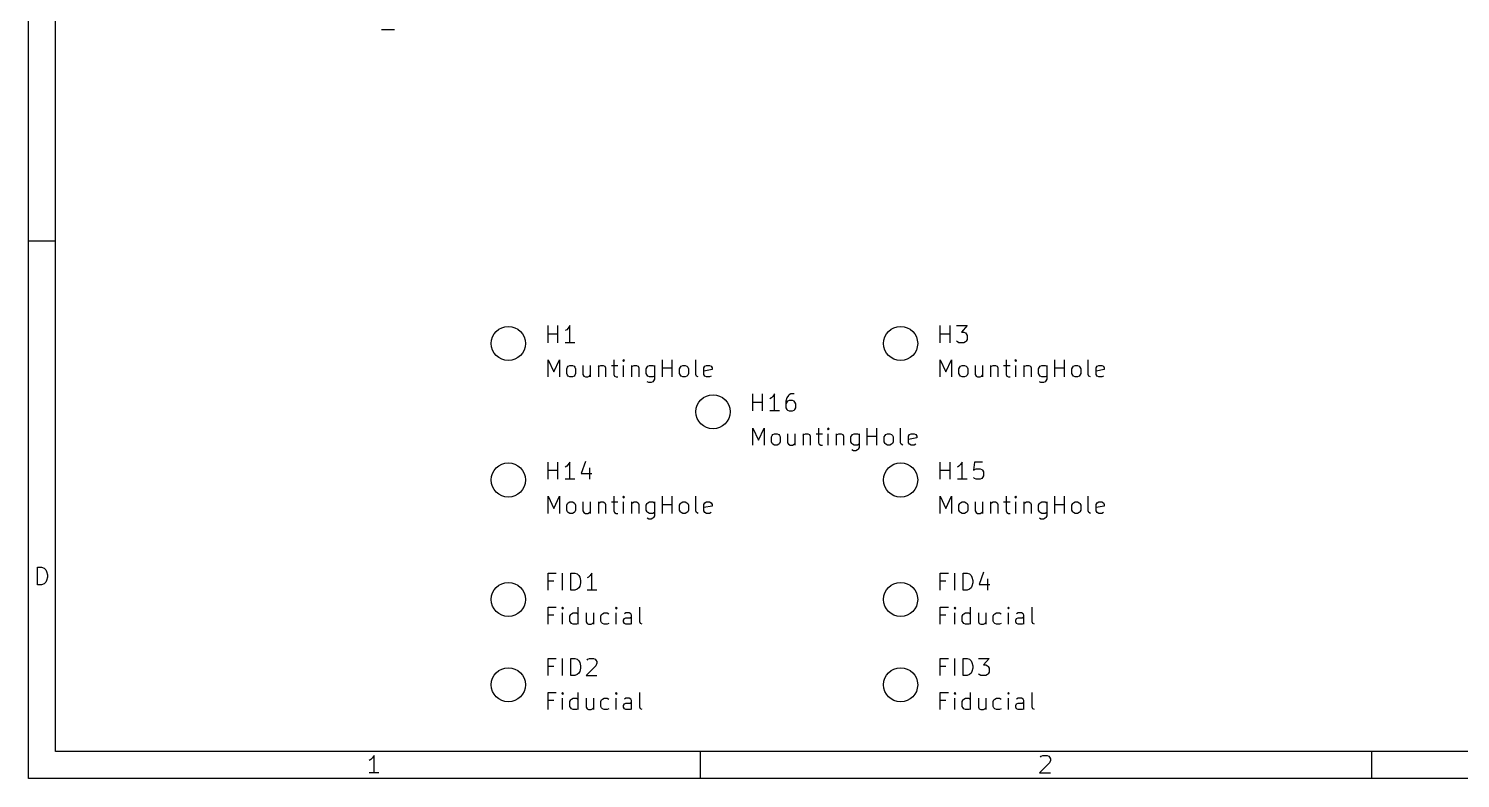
# Model space of a CAD drawing. Extents: x 0.4 to 11.3, y -7.9 to -0.4.
# Drawn here: x 0.394 to 4.591, y -7.874 to -5.677 of the extents above; entities that cross this region are included whole.
import ezdxf

# ---------------------------------------------------------------- set-up
doc = ezdxf.new("R2010")
doc.units = 0
doc.header["$MEASUREMENT"] = 0
for name, color, linetype in [('BROWN2', 54, 'CONTINUOUS'), ('CYAN2', 4, 'CONTINUOUS'), ('RED2', 1, 'CONTINUOUS')]:
    doc.layers.add(name, color=color, linetype=linetype)

msp = doc.modelspace()

# ---------------------------------------------------------------- linework, layer by layer
at = {"layer": 'BROWN2', "linetype": 'CONTINUOUS'}
msp.add_line((1.4279, -5.6798), (1.466, -5.6798), dxfattribs=at)
at = {"layer": 'CYAN2', "linetype": 'CONTINUOUS'}
for p, q in [((1.9163, -6.5978), (1.9163, -6.5478)), ((1.9163, -6.5716), (1.9449, -6.5716)), ((1.9449, -6.5978), (1.9449, -6.5478)), ((1.971, -6.5597), (1.9663, -6.5621)), ((1.9758, -6.5549), (1.971, -6.5597)), ((1.9806, -6.5478), (1.9758, -6.5549)), ((1.9806, -6.5978), (1.9806, -6.5478)), ((3.0663, -6.5978), (3.0663, -6.5478)), ((3.0663, -6.5716), (3.0949, -6.5716)), ((3.0949, -6.5978), (3.0949, -6.5478)), ((3.1139, -6.5478), (3.1449, -6.5478)), ((3.1449, -6.5478), (3.1282, -6.5669)), ((3.1282, -6.5669), (3.1353, -6.5669)), ((3.1353, -6.5669), (3.1401, -6.5692)), ((3.1401, -6.5692), (3.1425, -6.5716)), ((3.1425, -6.5716), (3.1449, -6.5764)), ((3.1449, -6.5883), (3.1425, -6.593)), ((3.1449, -6.5764), (3.1449, -6.5883)), ((1.9949, -6.5978), (1.9663, -6.5978)), ((3.1163, -6.5954), (3.1139, -6.593)), ((3.121, -6.5978), (3.1163, -6.5954)), ((3.1353, -6.5978), (3.121, -6.5978)), ((3.1401, -6.5954), (3.1353, -6.5978)), ((3.1425, -6.593), (3.1401, -6.5954)), ((1.9163, -6.6978), (1.9163, -6.6478)), ((1.9163, -6.6478), (1.9329, -6.6835)), ((1.9329, -6.6835), (1.9496, -6.6478)), ((1.9496, -6.6478), (1.9496, -6.6978)), ((1.971, -6.674), (1.9734, -6.6692)), ((1.9734, -6.6692), (1.9758, -6.6669)), ((1.9758, -6.6669), (1.9806, -6.6645)), ((1.9806, -6.6645), (1.9877, -6.6645)), ((1.9877, -6.6645), (1.9925, -6.6669)), ((1.9925, -6.6669), (1.9949, -6.6692)), ((1.9949, -6.6692), (1.9972, -6.674)), ((2.0187, -6.6645), (2.0187, -6.6907)), ((2.0401, -6.6645), (2.0401, -6.6978)), ((2.0639, -6.6645), (2.0639, -6.6978)), ((2.0639, -6.6692), (2.0663, -6.6669)), ((2.0663, -6.6669), (2.071, -6.6645)), ((2.071, -6.6645), (2.0782, -6.6645)), ((2.0782, -6.6645), (2.0829, -6.6669)), ((2.0829, -6.6669), (2.0853, -6.6716)), ((2.0853, -6.6716), (2.0853, -6.6978)), ((2.102, -6.6645), (2.121, -6.6645)), ((2.1091, -6.6478), (2.1091, -6.6907)), ((2.1377, -6.6478), (2.1353, -6.6502)), ((2.1353, -6.6502), (2.1377, -6.6526)), ((2.1401, -6.6502), (2.1377, -6.6478)), ((2.1377, -6.6478), (2.1377, -6.6526)), ((2.1377, -6.6526), (2.1401, -6.6502)), ((2.1377, -6.6978), (2.1377, -6.6645)), ((2.1615, -6.6645), (2.1615, -6.6978)), ((2.1615, -6.6692), (2.1639, -6.6669)), ((2.1639, -6.6669), (2.1687, -6.6645)), ((2.1687, -6.6645), (2.1758, -6.6645)), ((2.1758, -6.6645), (2.1806, -6.6669)), ((2.1806, -6.6669), (2.1829, -6.6716)), ((2.1829, -6.6716), (2.1829, -6.6978)), ((2.2044, -6.674), (2.2067, -6.6692)), ((2.2067, -6.6692), (2.2091, -6.6669)), ((2.2091, -6.6669), (2.2139, -6.6645)), ((2.2139, -6.6645), (2.2234, -6.6645)), ((2.2234, -6.6645), (2.2282, -6.6669)), ((2.2282, -6.6645), (2.2282, -6.7049)), ((2.252, -6.6978), (2.252, -6.6478)), ((2.252, -6.6716), (2.2806, -6.6716)), ((2.2806, -6.6978), (2.2806, -6.6478)), ((2.302, -6.674), (2.3044, -6.6692)), ((2.3044, -6.6692), (2.3067, -6.6669)), ((2.3067, -6.6669), (2.3115, -6.6645)), ((2.3115, -6.6645), (2.3187, -6.6645)), ((2.3187, -6.6645), (2.3234, -6.6669)), ((2.3234, -6.6669), (2.3258, -6.6692)), ((2.3258, -6.6692), (2.3282, -6.674)), ((2.3496, -6.6907), (2.3496, -6.6478)), ((2.3734, -6.6716), (2.3758, -6.6669)), ((2.3734, -6.6907), (2.3734, -6.6716)), ((2.3758, -6.6669), (2.3806, -6.6645)), ((2.3806, -6.6645), (2.3901, -6.6645)), ((2.3901, -6.6645), (2.3948, -6.6669)), ((2.3948, -6.6669), (2.3972, -6.6716)), ((2.3972, -6.6716), (2.3972, -6.6764)), ((3.0663, -6.6978), (3.0663, -6.6478)), ((3.0663, -6.6478), (3.0829, -6.6835)), ((3.0829, -6.6835), (3.0996, -6.6478)), ((3.0996, -6.6478), (3.0996, -6.6978)), ((3.121, -6.674), (3.1234, -6.6692)), ((3.1234, -6.6692), (3.1258, -6.6669)), ((3.1258, -6.6669), (3.1306, -6.6645)), ((3.1306, -6.6645), (3.1377, -6.6645)), ((3.1377, -6.6645), (3.1425, -6.6669)), ((3.1425, -6.6669), (3.1449, -6.6692)), ((3.1449, -6.6692), (3.1472, -6.674)), ((3.1687, -6.6645), (3.1687, -6.6907)), ((3.1901, -6.6645), (3.1901, -6.6978)), ((3.2139, -6.6645), (3.2139, -6.6978)), ((3.2139, -6.6692), (3.2163, -6.6669)), ((3.2163, -6.6669), (3.221, -6.6645)), ((3.221, -6.6645), (3.2282, -6.6645)), ((3.2282, -6.6645), (3.2329, -6.6669)), ((3.2329, -6.6669), (3.2353, -6.6716)), ((3.2353, -6.6716), (3.2353, -6.6978)), ((3.252, -6.6645), (3.271, -6.6645)), ((3.2591, -6.6478), (3.2591, -6.6907)), ((3.2877, -6.6478), (3.2853, -6.6502)), ((3.2853, -6.6502), (3.2877, -6.6526)), ((3.2901, -6.6502), (3.2877, -6.6478)), ((3.2877, -6.6478), (3.2877, -6.6526)), ((3.2877, -6.6526), (3.2901, -6.6502)), ((3.2877, -6.6978), (3.2877, -6.6645)), ((3.3115, -6.6645), (3.3115, -6.6978)), ((3.3115, -6.6692), (3.3139, -6.6669)), ((3.3139, -6.6669), (3.3187, -6.6645)), ((3.3187, -6.6645), (3.3258, -6.6645)), ((3.3258, -6.6645), (3.3306, -6.6669)), ((3.3306, -6.6669), (3.3329, -6.6716)), ((3.3329, -6.6716), (3.3329, -6.6978)), ((3.3544, -6.674), (3.3567, -6.6692)), ((3.3567, -6.6692), (3.3591, -6.6669)), ((3.3591, -6.6669), (3.3639, -6.6645)), ((3.3639, -6.6645), (3.3734, -6.6645)), ((3.3734, -6.6645), (3.3782, -6.6669)), ((3.3782, -6.6645), (3.3782, -6.7049)), ((3.402, -6.6978), (3.402, -6.6478)), ((3.402, -6.6716), (3.4306, -6.6716)), ((3.4306, -6.6978), (3.4306, -6.6478)), ((3.452, -6.674), (3.4544, -6.6692)), ((3.4544, -6.6692), (3.4567, -6.6669)), ((3.4567, -6.6669), (3.4615, -6.6645)), ((3.4615, -6.6645), (3.4687, -6.6645)), ((3.4687, -6.6645), (3.4734, -6.6669)), ((3.4734, -6.6669), (3.4758, -6.6692)), ((3.4758, -6.6692), (3.4782, -6.674)), ((3.4996, -6.6907), (3.4996, -6.6478)), ((3.5234, -6.6716), (3.5258, -6.6669)), ((3.5234, -6.6907), (3.5234, -6.6716)), ((3.5258, -6.6669), (3.5306, -6.6645)), ((3.5306, -6.6645), (3.5401, -6.6645)), ((3.5401, -6.6645), (3.5448, -6.6669)), ((3.5448, -6.6669), (3.5472, -6.6716)), ((3.5472, -6.6716), (3.5472, -6.6764)), ((1.971, -6.6883), (1.971, -6.674)), ((1.9734, -6.693), (1.971, -6.6883)), ((1.9758, -6.6954), (1.9734, -6.693)), ((1.9806, -6.6978), (1.9758, -6.6954)), ((1.9877, -6.6978), (1.9806, -6.6978)), ((1.9925, -6.6954), (1.9877, -6.6978)), ((1.9949, -6.693), (1.9925, -6.6954)), ((1.9972, -6.6883), (1.9949, -6.693)), ((1.9972, -6.674), (1.9972, -6.6883)), ((2.0187, -6.6907), (2.021, -6.6954)), ((2.021, -6.6954), (2.0258, -6.6978)), ((2.0258, -6.6978), (2.0329, -6.6978)), ((2.0329, -6.6978), (2.0377, -6.6954)), ((2.0377, -6.6954), (2.0401, -6.693)), ((2.1091, -6.6907), (2.1115, -6.6954)), ((2.1115, -6.6954), (2.1163, -6.6978)), ((2.1163, -6.6978), (2.121, -6.6978)), ((2.2044, -6.6883), (2.2044, -6.674)), ((2.2067, -6.693), (2.2044, -6.6883)), ((2.2091, -6.6954), (2.2067, -6.693)), ((2.2115, -6.7145), (2.2067, -6.7121)), ((2.2139, -6.6978), (2.2091, -6.6954)), ((2.2187, -6.7145), (2.2115, -6.7145)), ((2.2234, -6.6978), (2.2139, -6.6978)), ((2.2234, -6.7121), (2.2187, -6.7145)), ((2.2282, -6.6954), (2.2234, -6.6978)), ((2.2258, -6.7097), (2.2234, -6.7121)), ((2.2282, -6.7049), (2.2258, -6.7097)), ((2.302, -6.6883), (2.302, -6.674)), ((2.3044, -6.693), (2.302, -6.6883)), ((2.3067, -6.6954), (2.3044, -6.693)), ((2.3115, -6.6978), (2.3067, -6.6954)), ((2.3187, -6.6978), (2.3115, -6.6978)), ((2.3234, -6.6954), (2.3187, -6.6978)), ((2.3258, -6.693), (2.3234, -6.6954)), ((2.3282, -6.6883), (2.3258, -6.693)), ((2.3282, -6.674), (2.3282, -6.6883)), ((2.352, -6.6954), (2.3496, -6.6907)), ((2.3567, -6.6978), (2.352, -6.6954)), ((2.3972, -6.6764), (2.3734, -6.6811)), ((2.3758, -6.6954), (2.3734, -6.6907)), ((2.3806, -6.6978), (2.3758, -6.6954)), ((2.3901, -6.6978), (2.3806, -6.6978)), ((2.3948, -6.6954), (2.3901, -6.6978)), ((3.121, -6.6883), (3.121, -6.674)), ((3.1234, -6.693), (3.121, -6.6883)), ((3.1258, -6.6954), (3.1234, -6.693)), ((3.1306, -6.6978), (3.1258, -6.6954)), ((3.1377, -6.6978), (3.1306, -6.6978)), ((3.1425, -6.6954), (3.1377, -6.6978)), ((3.1449, -6.693), (3.1425, -6.6954)), ((3.1472, -6.6883), (3.1449, -6.693)), ((3.1472, -6.674), (3.1472, -6.6883)), ((3.1687, -6.6907), (3.171, -6.6954)), ((3.171, -6.6954), (3.1758, -6.6978)), ((3.1758, -6.6978), (3.1829, -6.6978)), ((3.1829, -6.6978), (3.1877, -6.6954)), ((3.1877, -6.6954), (3.1901, -6.693)), ((3.2591, -6.6907), (3.2615, -6.6954)), ((3.2615, -6.6954), (3.2663, -6.6978)), ((3.2663, -6.6978), (3.271, -6.6978)), ((3.3544, -6.6883), (3.3544, -6.674)), ((3.3567, -6.693), (3.3544, -6.6883)), ((3.3591, -6.6954), (3.3567, -6.693)), ((3.3615, -6.7145), (3.3567, -6.7121)), ((3.3639, -6.6978), (3.3591, -6.6954)), ((3.3687, -6.7145), (3.3615, -6.7145)), ((3.3734, -6.6978), (3.3639, -6.6978)), ((3.3734, -6.7121), (3.3687, -6.7145)), ((3.3782, -6.6954), (3.3734, -6.6978)), ((3.3758, -6.7097), (3.3734, -6.7121)), ((3.3782, -6.7049), (3.3758, -6.7097)), ((3.452, -6.6883), (3.452, -6.674)), ((3.4544, -6.693), (3.452, -6.6883)), ((3.4567, -6.6954), (3.4544, -6.693)), ((3.4615, -6.6978), (3.4567, -6.6954)), ((3.4687, -6.6978), (3.4615, -6.6978)), ((3.4734, -6.6954), (3.4687, -6.6978)), ((3.4758, -6.693), (3.4734, -6.6954)), ((3.4782, -6.6883), (3.4758, -6.693)), ((3.4782, -6.674), (3.4782, -6.6883)), ((3.502, -6.6954), (3.4996, -6.6907)), ((3.5067, -6.6978), (3.502, -6.6954)), ((3.5472, -6.6764), (3.5234, -6.6811)), ((3.5258, -6.6954), (3.5234, -6.6907)), ((3.5306, -6.6978), (3.5258, -6.6954)), ((3.5401, -6.6978), (3.5306, -6.6978)), ((3.5448, -6.6954), (3.5401, -6.6978)), ((2.5163, -6.7978), (2.5163, -6.7478)), ((2.5449, -6.7978), (2.5449, -6.7478)), ((2.5758, -6.7549), (2.571, -6.7597)), ((2.5806, -6.7478), (2.5758, -6.7549)), ((2.5806, -6.7978), (2.5806, -6.7478)), ((2.621, -6.7526), (2.6163, -6.7597)), ((2.6234, -6.7502), (2.621, -6.7526)), ((2.6282, -6.7478), (2.6234, -6.7502)), ((2.6377, -6.7478), (2.6282, -6.7478)), ((2.5163, -6.7716), (2.5449, -6.7716)), ((2.571, -6.7597), (2.5663, -6.7621)), ((2.5949, -6.7978), (2.5663, -6.7978)), ((2.6163, -6.7597), (2.6139, -6.7692)), ((2.6139, -6.7692), (2.6139, -6.7883)), ((2.6163, -6.7716), (2.6139, -6.7764)), ((2.6139, -6.7883), (2.6163, -6.793)), ((2.6187, -6.7692), (2.6163, -6.7716)), ((2.6163, -6.793), (2.6187, -6.7954)), ((2.6234, -6.7669), (2.6187, -6.7692)), ((2.6187, -6.7954), (2.6234, -6.7978)), ((2.6329, -6.7669), (2.6234, -6.7669)), ((2.6234, -6.7978), (2.6329, -6.7978)), ((2.6377, -6.7692), (2.6329, -6.7669)), ((2.6329, -6.7978), (2.6377, -6.7954)), ((2.6401, -6.7716), (2.6377, -6.7692)), ((2.6377, -6.7954), (2.6401, -6.793)), ((2.6425, -6.7764), (2.6401, -6.7716)), ((2.6401, -6.793), (2.6425, -6.7883)), ((2.6425, -6.7883), (2.6425, -6.7764)), ((2.5163, -6.8978), (2.5163, -6.8478)), ((2.5163, -6.8478), (2.5329, -6.8835)), ((2.5329, -6.8835), (2.5496, -6.8478)), ((2.5496, -6.8478), (2.5496, -6.8978)), ((2.571, -6.874), (2.5734, -6.8692)), ((2.571, -6.8883), (2.571, -6.874)), ((2.5734, -6.8692), (2.5758, -6.8669)), ((2.5758, -6.8669), (2.5806, -6.8645)), ((2.5806, -6.8645), (2.5877, -6.8645)), ((2.5877, -6.8645), (2.5925, -6.8669)), ((2.5925, -6.8669), (2.5949, -6.8692)), ((2.5949, -6.8692), (2.5972, -6.874)), ((2.5972, -6.874), (2.5972, -6.8883)), ((2.6187, -6.8645), (2.6187, -6.8907)), ((2.6401, -6.8645), (2.6401, -6.8978)), ((2.6639, -6.8645), (2.6639, -6.8978)), ((2.6639, -6.8692), (2.6663, -6.8669)), ((2.6663, -6.8669), (2.671, -6.8645)), ((2.671, -6.8645), (2.6782, -6.8645)), ((2.6782, -6.8645), (2.6829, -6.8669)), ((2.6829, -6.8669), (2.6853, -6.8716)), ((2.6853, -6.8716), (2.6853, -6.8978)), ((2.702, -6.8645), (2.721, -6.8645)), ((2.7091, -6.8478), (2.7091, -6.8907)), ((2.7377, -6.8478), (2.7353, -6.8502)), ((2.7353, -6.8502), (2.7377, -6.8526)), ((2.7401, -6.8502), (2.7377, -6.8478)), ((2.7377, -6.8478), (2.7377, -6.8526)), ((2.7377, -6.8526), (2.7401, -6.8502)), ((2.7377, -6.8978), (2.7377, -6.8645)), ((2.7615, -6.8645), (2.7615, -6.8978)), ((2.7615, -6.8692), (2.7639, -6.8669)), ((2.7639, -6.8669), (2.7687, -6.8645)), ((2.7687, -6.8645), (2.7758, -6.8645)), ((2.7758, -6.8645), (2.7806, -6.8669)), ((2.7806, -6.8669), (2.7829, -6.8716)), ((2.7829, -6.8716), (2.7829, -6.8978)), ((2.8044, -6.874), (2.8067, -6.8692)), ((2.8044, -6.8883), (2.8044, -6.874)), ((2.8067, -6.8692), (2.8091, -6.8669)), ((2.8091, -6.8669), (2.8139, -6.8645)), ((2.8139, -6.8645), (2.8234, -6.8645)), ((2.8234, -6.8645), (2.8282, -6.8669)), ((2.8282, -6.8645), (2.8282, -6.9049)), ((2.852, -6.8978), (2.852, -6.8478)), ((2.852, -6.8716), (2.8806, -6.8716)), ((2.8806, -6.8978), (2.8806, -6.8478)), ((2.902, -6.874), (2.9044, -6.8692)), ((2.902, -6.8883), (2.902, -6.874)), ((2.9044, -6.8692), (2.9067, -6.8669)), ((2.9067, -6.8669), (2.9115, -6.8645)), ((2.9115, -6.8645), (2.9187, -6.8645)), ((2.9187, -6.8645), (2.9234, -6.8669)), ((2.9234, -6.8669), (2.9258, -6.8692)), ((2.9258, -6.8692), (2.9282, -6.874)), ((2.9282, -6.874), (2.9282, -6.8883)), ((2.9496, -6.8907), (2.9496, -6.8478)), ((2.9734, -6.8716), (2.9758, -6.8669)), ((2.9734, -6.8907), (2.9734, -6.8716)), ((2.9972, -6.8764), (2.9734, -6.8811)), ((2.9758, -6.8669), (2.9806, -6.8645)), ((2.9806, -6.8645), (2.9901, -6.8645)), ((2.9901, -6.8645), (2.9948, -6.8669)), ((2.9948, -6.8669), (2.9972, -6.8716)), ((2.9972, -6.8716), (2.9972, -6.8764)), ((2.5734, -6.893), (2.571, -6.8883)), ((2.5758, -6.8954), (2.5734, -6.893)), ((2.5806, -6.8978), (2.5758, -6.8954)), ((2.5877, -6.8978), (2.5806, -6.8978)), ((2.5925, -6.8954), (2.5877, -6.8978)), ((2.5949, -6.893), (2.5925, -6.8954)), ((2.5972, -6.8883), (2.5949, -6.893)), ((2.6187, -6.8907), (2.621, -6.8954)), ((2.621, -6.8954), (2.6258, -6.8978)), ((2.6258, -6.8978), (2.6329, -6.8978)), ((2.6329, -6.8978), (2.6377, -6.8954)), ((2.6377, -6.8954), (2.6401, -6.893)), ((2.7091, -6.8907), (2.7115, -6.8954)), ((2.7115, -6.8954), (2.7163, -6.8978)), ((2.7163, -6.8978), (2.721, -6.8978)), ((2.8067, -6.893), (2.8044, -6.8883)), ((2.8091, -6.8954), (2.8067, -6.893)), ((2.8115, -6.9145), (2.8067, -6.9121)), ((2.8139, -6.8978), (2.8091, -6.8954)), ((2.8187, -6.9145), (2.8115, -6.9145)), ((2.8234, -6.8978), (2.8139, -6.8978)), ((2.8234, -6.9121), (2.8187, -6.9145)), ((2.8282, -6.8954), (2.8234, -6.8978)), ((2.8258, -6.9097), (2.8234, -6.9121)), ((2.8282, -6.9049), (2.8258, -6.9097)), ((2.9044, -6.893), (2.902, -6.8883)), ((2.9067, -6.8954), (2.9044, -6.893)), ((2.9115, -6.8978), (2.9067, -6.8954)), ((2.9187, -6.8978), (2.9115, -6.8978)), ((2.9234, -6.8954), (2.9187, -6.8978)), ((2.9258, -6.893), (2.9234, -6.8954)), ((2.9282, -6.8883), (2.9258, -6.893)), ((2.952, -6.8954), (2.9496, -6.8907)), ((2.9567, -6.8978), (2.952, -6.8954)), ((2.9758, -6.8954), (2.9734, -6.8907)), ((2.9806, -6.8978), (2.9758, -6.8954)), ((2.9901, -6.8978), (2.9806, -6.8978)), ((2.9948, -6.8954), (2.9901, -6.8978)), ((1.9163, -6.9978), (1.9163, -6.9478)), ((1.9449, -6.9978), (1.9449, -6.9478)), ((1.971, -6.9597), (1.9663, -6.9621)), ((1.9758, -6.9549), (1.971, -6.9597)), ((1.9806, -6.9478), (1.9758, -6.9549)), ((1.9806, -6.9978), (1.9806, -6.9478)), ((2.0258, -6.9454), (2.0139, -6.9811)), ((2.0377, -6.9645), (2.0377, -6.9978)), ((3.0663, -6.9978), (3.0663, -6.9478)), ((3.0949, -6.9978), (3.0949, -6.9478)), ((3.121, -6.9597), (3.1163, -6.9621)), ((3.1258, -6.9549), (3.121, -6.9597)), ((3.1306, -6.9478), (3.1258, -6.9549)), ((3.1306, -6.9978), (3.1306, -6.9478)), ((3.1663, -6.9478), (3.1639, -6.9716)), ((3.1901, -6.9478), (3.1663, -6.9478)), ((3.1663, -6.9692), (3.171, -6.9669)), ((3.171, -6.9669), (3.1829, -6.9669)), ((3.1829, -6.9669), (3.1877, -6.9692)), ((1.9163, -6.9716), (1.9449, -6.9716)), ((1.9949, -6.9978), (1.9663, -6.9978)), ((2.0139, -6.9811), (2.0449, -6.9811)), ((3.0663, -6.9716), (3.0949, -6.9716)), ((3.1449, -6.9978), (3.1163, -6.9978)), ((3.1639, -6.9716), (3.1663, -6.9692)), ((3.1663, -6.9954), (3.1639, -6.993)), ((3.171, -6.9978), (3.1663, -6.9954)), ((3.1829, -6.9978), (3.171, -6.9978)), ((3.1877, -6.9954), (3.1829, -6.9978)), ((3.1877, -6.9692), (3.1901, -6.9716)), ((3.1901, -6.993), (3.1877, -6.9954)), ((3.1901, -6.9716), (3.1925, -6.9764)), ((3.1925, -6.9883), (3.1901, -6.993)), ((3.1925, -6.9764), (3.1925, -6.9883)), ((1.9163, -7.0978), (1.9163, -7.0478)), ((1.9163, -7.0478), (1.9329, -7.0835)), ((1.9329, -7.0835), (1.9496, -7.0478)), ((1.9496, -7.0478), (1.9496, -7.0978)), ((2.1091, -7.0478), (2.1091, -7.0907)), ((2.1377, -7.0478), (2.1353, -7.0502)), ((2.1353, -7.0502), (2.1377, -7.0526)), ((2.1401, -7.0502), (2.1377, -7.0478)), ((2.1377, -7.0478), (2.1377, -7.0526)), ((2.1377, -7.0526), (2.1401, -7.0502)), ((2.252, -7.0978), (2.252, -7.0478)), ((2.2806, -7.0978), (2.2806, -7.0478)), ((2.3496, -7.0907), (2.3496, -7.0478)), ((3.0663, -7.0978), (3.0663, -7.0478)), ((3.0663, -7.0478), (3.0829, -7.0835)), ((3.0829, -7.0835), (3.0996, -7.0478)), ((3.0996, -7.0478), (3.0996, -7.0978)), ((3.2591, -7.0478), (3.2591, -7.0907)), ((3.2877, -7.0478), (3.2853, -7.0502)), ((3.2853, -7.0502), (3.2877, -7.0526)), ((3.2901, -7.0502), (3.2877, -7.0478)), ((3.2877, -7.0478), (3.2877, -7.0526)), ((3.2877, -7.0526), (3.2901, -7.0502)), ((3.402, -7.0978), (3.402, -7.0478)), ((3.4306, -7.0978), (3.4306, -7.0478)), ((3.4996, -7.0907), (3.4996, -7.0478)), ((1.971, -7.074), (1.9734, -7.0692)), ((1.971, -7.0883), (1.971, -7.074)), ((1.9734, -7.093), (1.971, -7.0883)), ((1.9734, -7.0692), (1.9758, -7.0669)), ((1.9758, -7.0954), (1.9734, -7.093)), ((1.9758, -7.0669), (1.9806, -7.0645)), ((1.9806, -7.0645), (1.9877, -7.0645)), ((1.9877, -7.0645), (1.9925, -7.0669)), ((1.9925, -7.0669), (1.9949, -7.0692)), ((1.9949, -7.093), (1.9925, -7.0954)), ((1.9949, -7.0692), (1.9972, -7.074)), ((1.9972, -7.0883), (1.9949, -7.093)), ((1.9972, -7.074), (1.9972, -7.0883)), ((2.0187, -7.0645), (2.0187, -7.0907)), ((2.0187, -7.0907), (2.021, -7.0954)), ((2.0377, -7.0954), (2.0401, -7.093)), ((2.0401, -7.0645), (2.0401, -7.0978)), ((2.0639, -7.0645), (2.0639, -7.0978)), ((2.0639, -7.0692), (2.0663, -7.0669)), ((2.0663, -7.0669), (2.071, -7.0645)), ((2.071, -7.0645), (2.0782, -7.0645)), ((2.0782, -7.0645), (2.0829, -7.0669)), ((2.0829, -7.0669), (2.0853, -7.0716)), ((2.0853, -7.0716), (2.0853, -7.0978)), ((2.102, -7.0645), (2.121, -7.0645)), ((2.1091, -7.0907), (2.1115, -7.0954)), ((2.1377, -7.0978), (2.1377, -7.0645)), ((2.1615, -7.0645), (2.1615, -7.0978)), ((2.1615, -7.0692), (2.1639, -7.0669)), ((2.1639, -7.0669), (2.1687, -7.0645)), ((2.1687, -7.0645), (2.1758, -7.0645)), ((2.1758, -7.0645), (2.1806, -7.0669)), ((2.1806, -7.0669), (2.1829, -7.0716)), ((2.1829, -7.0716), (2.1829, -7.0978)), ((2.2044, -7.074), (2.2067, -7.0692)), ((2.2044, -7.0883), (2.2044, -7.074)), ((2.2067, -7.093), (2.2044, -7.0883)), ((2.2067, -7.0692), (2.2091, -7.0669)), ((2.2091, -7.0954), (2.2067, -7.093)), ((2.2091, -7.0669), (2.2139, -7.0645)), ((2.2139, -7.0645), (2.2234, -7.0645)), ((2.2234, -7.0645), (2.2282, -7.0669)), ((2.2282, -7.0645), (2.2282, -7.1049)), ((2.252, -7.0716), (2.2806, -7.0716)), ((2.302, -7.074), (2.3044, -7.0692)), ((2.302, -7.0883), (2.302, -7.074)), ((2.3044, -7.093), (2.302, -7.0883)), ((2.3044, -7.0692), (2.3067, -7.0669)), ((2.3067, -7.0954), (2.3044, -7.093)), ((2.3067, -7.0669), (2.3115, -7.0645)), ((2.3115, -7.0645), (2.3187, -7.0645)), ((2.3187, -7.0645), (2.3234, -7.0669)), ((2.3234, -7.0669), (2.3258, -7.0692)), ((2.3258, -7.093), (2.3234, -7.0954)), ((2.3258, -7.0692), (2.3282, -7.074)), ((2.3282, -7.0883), (2.3258, -7.093)), ((2.3282, -7.074), (2.3282, -7.0883)), ((2.352, -7.0954), (2.3496, -7.0907)), ((2.3734, -7.0716), (2.3758, -7.0669)), ((2.3734, -7.0907), (2.3734, -7.0716)), ((2.3972, -7.0764), (2.3734, -7.0811)), ((2.3758, -7.0954), (2.3734, -7.0907)), ((2.3758, -7.0669), (2.3806, -7.0645)), ((2.3806, -7.0645), (2.3901, -7.0645)), ((2.3901, -7.0645), (2.3948, -7.0669)), ((2.3948, -7.0669), (2.3972, -7.0716)), ((2.3972, -7.0716), (2.3972, -7.0764)), ((3.121, -7.074), (3.1234, -7.0692)), ((3.121, -7.0883), (3.121, -7.074)), ((3.1234, -7.093), (3.121, -7.0883)), ((3.1234, -7.0692), (3.1258, -7.0669)), ((3.1258, -7.0954), (3.1234, -7.093)), ((3.1258, -7.0669), (3.1306, -7.0645)), ((3.1306, -7.0645), (3.1377, -7.0645)), ((3.1377, -7.0645), (3.1425, -7.0669)), ((3.1425, -7.0669), (3.1449, -7.0692)), ((3.1449, -7.093), (3.1425, -7.0954)), ((3.1449, -7.0692), (3.1472, -7.074)), ((3.1472, -7.0883), (3.1449, -7.093)), ((3.1472, -7.074), (3.1472, -7.0883)), ((3.1687, -7.0645), (3.1687, -7.0907)), ((3.1687, -7.0907), (3.171, -7.0954)), ((3.1877, -7.0954), (3.1901, -7.093)), ((3.1901, -7.0645), (3.1901, -7.0978)), ((3.2139, -7.0645), (3.2139, -7.0978)), ((3.2139, -7.0692), (3.2163, -7.0669)), ((3.2163, -7.0669), (3.221, -7.0645)), ((3.221, -7.0645), (3.2282, -7.0645)), ((3.2282, -7.0645), (3.2329, -7.0669)), ((3.2329, -7.0669), (3.2353, -7.0716)), ((3.2353, -7.0716), (3.2353, -7.0978)), ((3.252, -7.0645), (3.271, -7.0645)), ((3.2591, -7.0907), (3.2615, -7.0954)), ((3.2877, -7.0978), (3.2877, -7.0645)), ((3.3115, -7.0645), (3.3115, -7.0978)), ((3.3115, -7.0692), (3.3139, -7.0669)), ((3.3139, -7.0669), (3.3187, -7.0645)), ((3.3187, -7.0645), (3.3258, -7.0645)), ((3.3258, -7.0645), (3.3306, -7.0669)), ((3.3306, -7.0669), (3.3329, -7.0716)), ((3.3329, -7.0716), (3.3329, -7.0978)), ((3.3544, -7.074), (3.3567, -7.0692)), ((3.3544, -7.0883), (3.3544, -7.074)), ((3.3567, -7.093), (3.3544, -7.0883)), ((3.3567, -7.0692), (3.3591, -7.0669)), ((3.3591, -7.0954), (3.3567, -7.093)), ((3.3591, -7.0669), (3.3639, -7.0645)), ((3.3639, -7.0645), (3.3734, -7.0645)), ((3.3734, -7.0645), (3.3782, -7.0669)), ((3.3782, -7.0645), (3.3782, -7.1049)), ((3.402, -7.0716), (3.4306, -7.0716)), ((3.452, -7.074), (3.4544, -7.0692)), ((3.452, -7.0883), (3.452, -7.074)), ((3.4544, -7.093), (3.452, -7.0883)), ((3.4544, -7.0692), (3.4567, -7.0669)), ((3.4567, -7.0954), (3.4544, -7.093)), ((3.4567, -7.0669), (3.4615, -7.0645)), ((3.4615, -7.0645), (3.4687, -7.0645)), ((3.4687, -7.0645), (3.4734, -7.0669)), ((3.4734, -7.0669), (3.4758, -7.0692)), ((3.4758, -7.093), (3.4734, -7.0954)), ((3.4758, -7.0692), (3.4782, -7.074)), ((3.4782, -7.0883), (3.4758, -7.093)), ((3.4782, -7.074), (3.4782, -7.0883)), ((3.502, -7.0954), (3.4996, -7.0907)), ((3.5234, -7.0716), (3.5258, -7.0669)), ((3.5234, -7.0907), (3.5234, -7.0716)), ((3.5472, -7.0764), (3.5234, -7.0811)), ((3.5258, -7.0954), (3.5234, -7.0907)), ((3.5258, -7.0669), (3.5306, -7.0645)), ((3.5306, -7.0645), (3.5401, -7.0645)), ((3.5401, -7.0645), (3.5448, -7.0669)), ((3.5448, -7.0669), (3.5472, -7.0716)), ((3.5472, -7.0716), (3.5472, -7.0764)), ((1.9806, -7.0978), (1.9758, -7.0954)), ((1.9877, -7.0978), (1.9806, -7.0978)), ((1.9925, -7.0954), (1.9877, -7.0978)), ((2.021, -7.0954), (2.0258, -7.0978)), ((2.0258, -7.0978), (2.0329, -7.0978)), ((2.0329, -7.0978), (2.0377, -7.0954)), ((2.1115, -7.0954), (2.1163, -7.0978)), ((2.1163, -7.0978), (2.121, -7.0978)), ((2.2115, -7.1145), (2.2067, -7.1121)), ((2.2139, -7.0978), (2.2091, -7.0954)), ((2.2187, -7.1145), (2.2115, -7.1145)), ((2.2234, -7.0978), (2.2139, -7.0978)), ((2.2234, -7.1121), (2.2187, -7.1145)), ((2.2282, -7.0954), (2.2234, -7.0978)), ((2.2258, -7.1097), (2.2234, -7.1121)), ((2.2282, -7.1049), (2.2258, -7.1097)), ((2.3115, -7.0978), (2.3067, -7.0954)), ((2.3187, -7.0978), (2.3115, -7.0978)), ((2.3234, -7.0954), (2.3187, -7.0978)), ((2.3567, -7.0978), (2.352, -7.0954)), ((2.3806, -7.0978), (2.3758, -7.0954)), ((2.3901, -7.0978), (2.3806, -7.0978)), ((2.3948, -7.0954), (2.3901, -7.0978)), ((3.1306, -7.0978), (3.1258, -7.0954)), ((3.1377, -7.0978), (3.1306, -7.0978)), ((3.1425, -7.0954), (3.1377, -7.0978)), ((3.171, -7.0954), (3.1758, -7.0978)), ((3.1758, -7.0978), (3.1829, -7.0978)), ((3.1829, -7.0978), (3.1877, -7.0954)), ((3.2615, -7.0954), (3.2663, -7.0978)), ((3.2663, -7.0978), (3.271, -7.0978)), ((3.3615, -7.1145), (3.3567, -7.1121)), ((3.3639, -7.0978), (3.3591, -7.0954)), ((3.3687, -7.1145), (3.3615, -7.1145)), ((3.3734, -7.0978), (3.3639, -7.0978)), ((3.3734, -7.1121), (3.3687, -7.1145)), ((3.3782, -7.0954), (3.3734, -7.0978)), ((3.3758, -7.1097), (3.3734, -7.1121)), ((3.3782, -7.1049), (3.3758, -7.1097)), ((3.4615, -7.0978), (3.4567, -7.0954)), ((3.4687, -7.0978), (3.4615, -7.0978)), ((3.4734, -7.0954), (3.4687, -7.0978)), ((3.5067, -7.0978), (3.502, -7.0954)), ((3.5306, -7.0978), (3.5258, -7.0954)), ((3.5401, -7.0978), (3.5306, -7.0978)), ((3.5448, -7.0954), (3.5401, -7.0978)), ((1.9163, -7.3228), (1.9163, -7.2728)), ((1.9163, -7.2728), (1.9401, -7.2728)), ((1.9329, -7.2966), (1.9163, -7.2966)), ((1.9591, -7.3228), (1.9591, -7.2728)), ((1.9829, -7.3228), (1.9829, -7.2728)), ((1.9829, -7.2728), (1.9949, -7.2728)), ((1.9949, -7.2728), (2.002, -7.2752)), ((2.002, -7.2752), (2.0068, -7.2799)), ((2.0068, -7.2799), (2.0091, -7.2847)), ((2.0091, -7.2847), (2.0115, -7.2942)), ((2.0115, -7.3014), (2.0091, -7.3109)), ((2.0115, -7.2942), (2.0115, -7.3014)), ((2.0353, -7.2847), (2.0306, -7.2871)), ((2.0401, -7.2799), (2.0353, -7.2847)), ((2.0449, -7.2728), (2.0401, -7.2799)), ((2.0449, -7.3228), (2.0449, -7.2728)), ((3.0663, -7.3228), (3.0663, -7.2728)), ((3.0663, -7.2728), (3.0901, -7.2728)), ((3.0829, -7.2966), (3.0663, -7.2966)), ((3.1091, -7.3228), (3.1091, -7.2728)), ((3.1329, -7.3228), (3.1329, -7.2728)), ((3.1329, -7.2728), (3.1449, -7.2728)), ((3.1449, -7.2728), (3.152, -7.2752)), ((3.152, -7.2752), (3.1568, -7.2799)), ((3.1568, -7.2799), (3.1591, -7.2847)), ((3.1591, -7.2847), (3.1615, -7.2942)), ((3.1615, -7.3014), (3.1591, -7.3109)), ((3.1615, -7.2942), (3.1615, -7.3014)), ((3.1925, -7.2704), (3.1806, -7.3061)), ((3.2044, -7.2895), (3.2044, -7.3228)), ((1.9949, -7.3228), (1.9829, -7.3228)), ((2.002, -7.3204), (1.9949, -7.3228)), ((2.0068, -7.3157), (2.002, -7.3204)), ((2.0091, -7.3109), (2.0068, -7.3157)), ((2.0591, -7.3228), (2.0306, -7.3228)), ((3.1449, -7.3228), (3.1329, -7.3228)), ((3.152, -7.3204), (3.1449, -7.3228)), ((3.1568, -7.3157), (3.152, -7.3204)), ((3.1591, -7.3109), (3.1568, -7.3157)), ((3.1806, -7.3061), (3.2115, -7.3061)), ((1.9163, -7.4228), (1.9163, -7.3728)), ((1.9163, -7.3728), (1.9401, -7.3728)), ((1.9591, -7.3728), (1.9568, -7.3752)), ((1.9568, -7.3752), (1.9591, -7.3776)), ((1.9615, -7.3752), (1.9591, -7.3728)), ((1.9591, -7.3728), (1.9591, -7.3776)), ((1.9591, -7.3776), (1.9615, -7.3752)), ((2.0044, -7.4228), (2.0044, -7.3728)), ((2.1163, -7.3728), (2.1139, -7.3752)), ((2.1139, -7.3752), (2.1163, -7.3776)), ((2.1187, -7.3752), (2.1163, -7.3728)), ((2.1163, -7.3728), (2.1163, -7.3776)), ((2.1163, -7.3776), (2.1187, -7.3752)), ((2.1853, -7.4157), (2.1853, -7.3728)), ((3.0663, -7.4228), (3.0663, -7.3728)), ((3.0663, -7.3728), (3.0901, -7.3728)), ((3.1091, -7.3728), (3.1068, -7.3752)), ((3.1068, -7.3752), (3.1091, -7.3776)), ((3.1115, -7.3752), (3.1091, -7.3728)), ((3.1091, -7.3728), (3.1091, -7.3776)), ((3.1091, -7.3776), (3.1115, -7.3752)), ((3.1544, -7.4228), (3.1544, -7.3728)), ((3.2663, -7.3728), (3.2639, -7.3752)), ((3.2639, -7.3752), (3.2663, -7.3776)), ((3.2687, -7.3752), (3.2663, -7.3728)), ((3.2663, -7.3728), (3.2663, -7.3776)), ((3.2663, -7.3776), (3.2687, -7.3752)), ((3.3353, -7.4157), (3.3353, -7.3728)), ((1.9329, -7.3966), (1.9163, -7.3966)), ((1.9591, -7.4228), (1.9591, -7.3895)), ((1.9806, -7.399), (1.9829, -7.3942)), ((1.9806, -7.4133), (1.9806, -7.399)), ((1.9829, -7.418), (1.9806, -7.4133)), ((1.9829, -7.3942), (1.9853, -7.3919)), ((1.9853, -7.4204), (1.9829, -7.418)), ((1.9853, -7.3919), (1.9901, -7.3895)), ((1.9901, -7.4228), (1.9853, -7.4204)), ((1.9901, -7.3895), (1.9996, -7.3895)), ((1.9996, -7.4228), (1.9901, -7.4228)), ((1.9996, -7.3895), (2.0044, -7.3919)), ((2.0044, -7.4204), (1.9996, -7.4228)), ((2.0282, -7.3895), (2.0282, -7.4157)), ((2.0282, -7.4157), (2.0306, -7.4204)), ((2.0306, -7.4204), (2.0353, -7.4228)), ((2.0353, -7.4228), (2.0425, -7.4228)), ((2.0425, -7.4228), (2.0472, -7.4204)), ((2.0472, -7.4204), (2.0496, -7.418)), ((2.0496, -7.3895), (2.0496, -7.4228)), ((2.071, -7.399), (2.0734, -7.3942)), ((2.071, -7.4133), (2.071, -7.399)), ((2.0734, -7.418), (2.071, -7.4133)), ((2.0734, -7.3942), (2.0758, -7.3919)), ((2.0758, -7.4204), (2.0734, -7.418)), ((2.0758, -7.3919), (2.0806, -7.3895)), ((2.0806, -7.4228), (2.0758, -7.4204)), ((2.0806, -7.3895), (2.0901, -7.3895)), ((2.0901, -7.4228), (2.0806, -7.4228)), ((2.0901, -7.3895), (2.0949, -7.3919)), ((2.0949, -7.4204), (2.0901, -7.4228)), ((2.1163, -7.4228), (2.1163, -7.3895)), ((2.1377, -7.4109), (2.1401, -7.4061)), ((2.1377, -7.4157), (2.1377, -7.4109)), ((2.1401, -7.4204), (2.1377, -7.4157)), ((2.1449, -7.3895), (2.1401, -7.3919)), ((2.1401, -7.4061), (2.1449, -7.4038)), ((2.1449, -7.4228), (2.1401, -7.4204)), ((2.1544, -7.3895), (2.1449, -7.3895)), ((2.1449, -7.4038), (2.1568, -7.4038)), ((2.1568, -7.4228), (2.1449, -7.4228)), ((2.1591, -7.3919), (2.1544, -7.3895)), ((2.1568, -7.4038), (2.1615, -7.4014)), ((2.1615, -7.4204), (2.1568, -7.4228)), ((2.1615, -7.3966), (2.1591, -7.3919)), ((2.1615, -7.4228), (2.1615, -7.3966)), ((2.1877, -7.4204), (2.1853, -7.4157)), ((2.1925, -7.4228), (2.1877, -7.4204)), ((3.0829, -7.3966), (3.0663, -7.3966)), ((3.1091, -7.4228), (3.1091, -7.3895)), ((3.1306, -7.399), (3.1329, -7.3942)), ((3.1306, -7.4133), (3.1306, -7.399)), ((3.1329, -7.418), (3.1306, -7.4133)), ((3.1329, -7.3942), (3.1353, -7.3919)), ((3.1353, -7.4204), (3.1329, -7.418)), ((3.1353, -7.3919), (3.1401, -7.3895)), ((3.1401, -7.4228), (3.1353, -7.4204)), ((3.1401, -7.3895), (3.1496, -7.3895)), ((3.1496, -7.4228), (3.1401, -7.4228)), ((3.1496, -7.3895), (3.1544, -7.3919)), ((3.1544, -7.4204), (3.1496, -7.4228)), ((3.1782, -7.3895), (3.1782, -7.4157)), ((3.1782, -7.4157), (3.1806, -7.4204)), ((3.1806, -7.4204), (3.1853, -7.4228)), ((3.1853, -7.4228), (3.1925, -7.4228)), ((3.1925, -7.4228), (3.1972, -7.4204)), ((3.1972, -7.4204), (3.1996, -7.418)), ((3.1996, -7.3895), (3.1996, -7.4228)), ((3.221, -7.399), (3.2234, -7.3942)), ((3.221, -7.4133), (3.221, -7.399)), ((3.2234, -7.418), (3.221, -7.4133)), ((3.2234, -7.3942), (3.2258, -7.3919)), ((3.2258, -7.4204), (3.2234, -7.418)), ((3.2258, -7.3919), (3.2306, -7.3895)), ((3.2306, -7.4228), (3.2258, -7.4204)), ((3.2306, -7.3895), (3.2401, -7.3895)), ((3.2401, -7.4228), (3.2306, -7.4228)), ((3.2401, -7.3895), (3.2449, -7.3919)), ((3.2449, -7.4204), (3.2401, -7.4228)), ((3.2663, -7.4228), (3.2663, -7.3895)), ((3.2877, -7.4109), (3.2901, -7.4061)), ((3.2877, -7.4157), (3.2877, -7.4109)), ((3.2901, -7.4204), (3.2877, -7.4157)), ((3.2949, -7.3895), (3.2901, -7.3919)), ((3.2901, -7.4061), (3.2949, -7.4038)), ((3.2949, -7.4228), (3.2901, -7.4204)), ((3.3044, -7.3895), (3.2949, -7.3895)), ((3.2949, -7.4038), (3.3068, -7.4038)), ((3.3068, -7.4228), (3.2949, -7.4228)), ((3.3091, -7.3919), (3.3044, -7.3895)), ((3.3068, -7.4038), (3.3115, -7.4014)), ((3.3115, -7.4204), (3.3068, -7.4228)), ((3.3115, -7.3966), (3.3091, -7.3919)), ((3.3115, -7.4228), (3.3115, -7.3966)), ((3.3377, -7.4204), (3.3353, -7.4157)), ((3.3425, -7.4228), (3.3377, -7.4204)), ((1.9163, -7.5728), (1.9163, -7.5228)), ((1.9163, -7.5228), (1.9401, -7.5228)), ((1.9329, -7.5466), (1.9163, -7.5466)), ((1.9591, -7.5728), (1.9591, -7.5228)), ((1.9829, -7.5728), (1.9829, -7.5228)), ((1.9829, -7.5228), (1.9949, -7.5228)), ((1.9949, -7.5228), (2.002, -7.5252)), ((2.002, -7.5252), (2.0068, -7.5299)), ((2.0068, -7.5299), (2.0091, -7.5347)), ((2.0091, -7.5347), (2.0115, -7.5442)), ((2.0115, -7.5514), (2.0091, -7.5609)), ((2.0115, -7.5442), (2.0115, -7.5514)), ((2.0568, -7.5442), (2.0282, -7.5728)), ((2.0306, -7.5276), (2.0329, -7.5252)), ((2.0329, -7.5252), (2.0377, -7.5228)), ((2.0377, -7.5228), (2.0496, -7.5228)), ((2.0496, -7.5228), (2.0544, -7.5252)), ((2.0544, -7.5252), (2.0568, -7.5276)), ((2.0568, -7.5276), (2.0591, -7.5323)), ((2.0591, -7.5371), (2.0568, -7.5442)), ((2.0591, -7.5323), (2.0591, -7.5371)), ((3.0663, -7.5728), (3.0663, -7.5228)), ((3.0663, -7.5228), (3.0901, -7.5228)), ((3.0829, -7.5466), (3.0663, -7.5466)), ((3.1091, -7.5728), (3.1091, -7.5228)), ((3.1329, -7.5728), (3.1329, -7.5228)), ((3.1329, -7.5228), (3.1449, -7.5228)), ((3.1449, -7.5228), (3.152, -7.5252)), ((3.152, -7.5252), (3.1568, -7.5299)), ((3.1568, -7.5299), (3.1591, -7.5347)), ((3.1591, -7.5347), (3.1615, -7.5442)), ((3.1615, -7.5514), (3.1591, -7.5609)), ((3.1615, -7.5442), (3.1615, -7.5514)), ((3.1782, -7.5228), (3.2091, -7.5228)), ((3.2091, -7.5228), (3.1925, -7.5419)), ((3.1925, -7.5419), (3.1996, -7.5419)), ((3.1996, -7.5419), (3.2044, -7.5442)), ((3.2044, -7.5442), (3.2068, -7.5466)), ((3.2068, -7.5466), (3.2091, -7.5514)), ((3.2091, -7.5514), (3.2091, -7.5633)), ((1.9949, -7.5728), (1.9829, -7.5728)), ((2.002, -7.5704), (1.9949, -7.5728)), ((2.0068, -7.5657), (2.002, -7.5704)), ((2.0091, -7.5609), (2.0068, -7.5657)), ((2.0282, -7.5728), (2.0591, -7.5728)), ((3.1449, -7.5728), (3.1329, -7.5728)), ((3.152, -7.5704), (3.1449, -7.5728)), ((3.1568, -7.5657), (3.152, -7.5704)), ((3.1591, -7.5609), (3.1568, -7.5657)), ((3.1806, -7.5704), (3.1782, -7.568)), ((3.1853, -7.5728), (3.1806, -7.5704)), ((3.1996, -7.5728), (3.1853, -7.5728)), ((3.2044, -7.5704), (3.1996, -7.5728)), ((3.2068, -7.568), (3.2044, -7.5704)), ((3.2091, -7.5633), (3.2068, -7.568)), ((1.9163, -7.6728), (1.9163, -7.6228)), ((1.9163, -7.6228), (1.9401, -7.6228)), ((1.9591, -7.6228), (1.9568, -7.6252)), ((1.9568, -7.6252), (1.9591, -7.6276)), ((1.9615, -7.6252), (1.9591, -7.6228)), ((1.9591, -7.6228), (1.9591, -7.6276)), ((1.9591, -7.6276), (1.9615, -7.6252)), ((2.0044, -7.6728), (2.0044, -7.6228)), ((2.1163, -7.6228), (2.1139, -7.6252)), ((2.1139, -7.6252), (2.1163, -7.6276)), ((2.1187, -7.6252), (2.1163, -7.6228)), ((2.1163, -7.6228), (2.1163, -7.6276)), ((2.1163, -7.6276), (2.1187, -7.6252)), ((2.1853, -7.6657), (2.1853, -7.6228)), ((3.0663, -7.6728), (3.0663, -7.6228)), ((3.0663, -7.6228), (3.0901, -7.6228)), ((3.1091, -7.6228), (3.1068, -7.6252)), ((3.1068, -7.6252), (3.1091, -7.6276)), ((3.1115, -7.6252), (3.1091, -7.6228)), ((3.1091, -7.6228), (3.1091, -7.6276)), ((3.1091, -7.6276), (3.1115, -7.6252)), ((3.1544, -7.6728), (3.1544, -7.6228)), ((3.2663, -7.6228), (3.2639, -7.6252)), ((3.2639, -7.6252), (3.2663, -7.6276)), ((3.2687, -7.6252), (3.2663, -7.6228)), ((3.2663, -7.6228), (3.2663, -7.6276)), ((3.2663, -7.6276), (3.2687, -7.6252)), ((3.3353, -7.6657), (3.3353, -7.6228)), ((1.9329, -7.6466), (1.9163, -7.6466)), ((1.9591, -7.6728), (1.9591, -7.6395)), ((1.9806, -7.649), (1.9829, -7.6442)), ((1.9806, -7.6633), (1.9806, -7.649)), ((1.9829, -7.668), (1.9806, -7.6633)), ((1.9829, -7.6442), (1.9853, -7.6419)), ((1.9853, -7.6704), (1.9829, -7.668)), ((1.9853, -7.6419), (1.9901, -7.6395)), ((1.9901, -7.6728), (1.9853, -7.6704)), ((1.9901, -7.6395), (1.9996, -7.6395)), ((1.9996, -7.6728), (1.9901, -7.6728)), ((1.9996, -7.6395), (2.0044, -7.6419)), ((2.0044, -7.6704), (1.9996, -7.6728)), ((2.0282, -7.6395), (2.0282, -7.6657)), ((2.0282, -7.6657), (2.0306, -7.6704)), ((2.0306, -7.6704), (2.0353, -7.6728)), ((2.0353, -7.6728), (2.0425, -7.6728)), ((2.0425, -7.6728), (2.0472, -7.6704)), ((2.0472, -7.6704), (2.0496, -7.668)), ((2.0496, -7.6395), (2.0496, -7.6728)), ((2.071, -7.649), (2.0734, -7.6442)), ((2.071, -7.6633), (2.071, -7.649)), ((2.0734, -7.668), (2.071, -7.6633)), ((2.0734, -7.6442), (2.0758, -7.6419)), ((2.0758, -7.6704), (2.0734, -7.668)), ((2.0758, -7.6419), (2.0806, -7.6395)), ((2.0806, -7.6728), (2.0758, -7.6704)), ((2.0806, -7.6395), (2.0901, -7.6395)), ((2.0901, -7.6728), (2.0806, -7.6728)), ((2.0901, -7.6395), (2.0949, -7.6419)), ((2.0949, -7.6704), (2.0901, -7.6728)), ((2.1163, -7.6728), (2.1163, -7.6395)), ((2.1377, -7.6609), (2.1401, -7.6561)), ((2.1377, -7.6657), (2.1377, -7.6609)), ((2.1401, -7.6704), (2.1377, -7.6657)), ((2.1449, -7.6395), (2.1401, -7.6419)), ((2.1401, -7.6561), (2.1449, -7.6538)), ((2.1449, -7.6728), (2.1401, -7.6704)), ((2.1544, -7.6395), (2.1449, -7.6395)), ((2.1449, -7.6538), (2.1568, -7.6538)), ((2.1568, -7.6728), (2.1449, -7.6728)), ((2.1591, -7.6419), (2.1544, -7.6395)), ((2.1568, -7.6538), (2.1615, -7.6514)), ((2.1615, -7.6704), (2.1568, -7.6728)), ((2.1615, -7.6466), (2.1591, -7.6419)), ((2.1615, -7.6728), (2.1615, -7.6466)), ((2.1877, -7.6704), (2.1853, -7.6657)), ((2.1925, -7.6728), (2.1877, -7.6704)), ((3.0829, -7.6466), (3.0663, -7.6466)), ((3.1091, -7.6728), (3.1091, -7.6395)), ((3.1306, -7.649), (3.1329, -7.6442)), ((3.1306, -7.6633), (3.1306, -7.649)), ((3.1329, -7.668), (3.1306, -7.6633)), ((3.1329, -7.6442), (3.1353, -7.6419)), ((3.1353, -7.6704), (3.1329, -7.668)), ((3.1353, -7.6419), (3.1401, -7.6395)), ((3.1401, -7.6728), (3.1353, -7.6704)), ((3.1401, -7.6395), (3.1496, -7.6395)), ((3.1496, -7.6728), (3.1401, -7.6728)), ((3.1496, -7.6395), (3.1544, -7.6419)), ((3.1544, -7.6704), (3.1496, -7.6728)), ((3.1782, -7.6395), (3.1782, -7.6657)), ((3.1782, -7.6657), (3.1806, -7.6704)), ((3.1806, -7.6704), (3.1853, -7.6728)), ((3.1853, -7.6728), (3.1925, -7.6728)), ((3.1925, -7.6728), (3.1972, -7.6704)), ((3.1972, -7.6704), (3.1996, -7.668)), ((3.1996, -7.6395), (3.1996, -7.6728)), ((3.221, -7.649), (3.2234, -7.6442)), ((3.221, -7.6633), (3.221, -7.649)), ((3.2234, -7.668), (3.221, -7.6633)), ((3.2234, -7.6442), (3.2258, -7.6419)), ((3.2258, -7.6704), (3.2234, -7.668)), ((3.2258, -7.6419), (3.2306, -7.6395)), ((3.2306, -7.6728), (3.2258, -7.6704)), ((3.2306, -7.6395), (3.2401, -7.6395)), ((3.2401, -7.6728), (3.2306, -7.6728)), ((3.2401, -7.6395), (3.2449, -7.6419)), ((3.2449, -7.6704), (3.2401, -7.6728)), ((3.2663, -7.6728), (3.2663, -7.6395)), ((3.2877, -7.6609), (3.2901, -7.6561)), ((3.2877, -7.6657), (3.2877, -7.6609)), ((3.2901, -7.6704), (3.2877, -7.6657)), ((3.2949, -7.6395), (3.2901, -7.6419)), ((3.2901, -7.6561), (3.2949, -7.6538)), ((3.2949, -7.6728), (3.2901, -7.6704)), ((3.3044, -7.6395), (3.2949, -7.6395)), ((3.2949, -7.6538), (3.3068, -7.6538)), ((3.3068, -7.6728), (3.2949, -7.6728)), ((3.3091, -7.6419), (3.3044, -7.6395)), ((3.3068, -7.6538), (3.3115, -7.6514)), ((3.3115, -7.6704), (3.3068, -7.6728)), ((3.3115, -7.6466), (3.3091, -7.6419)), ((3.3115, -7.6728), (3.3115, -7.6466)), ((3.3377, -7.6704), (3.3353, -7.6657)), ((3.3425, -7.6728), (3.3377, -7.6704))]:
    msp.add_line(p, q, dxfattribs=at)
at = {"layer": 'RED2', "linetype": 'CONTINUOUS'}
for p, q in [((0.3937, -7.8743), (0.3937, -0.3937)), ((0.4724, -7.7956), (0.4724, -0.4724)), ((0.3937, -6.2992), (0.4724, -6.2992)), ((0.4197, -7.3068), (0.4197, -7.2557)), ((0.4197, -7.2557), (0.4319, -7.2557)), ((0.4319, -7.2557), (0.4392, -7.2581)), ((0.4392, -7.2581), (0.444, -7.263)), ((0.444, -7.2995), (0.4392, -7.3044)), ((0.444, -7.263), (0.4465, -7.2678)), ((0.4465, -7.2946), (0.444, -7.2995)), ((0.4465, -7.2678), (0.4489, -7.2776)), ((0.4489, -7.2849), (0.4465, -7.2946)), ((0.4489, -7.2776), (0.4489, -7.2849)), ((0.4319, -7.3068), (0.4197, -7.3068)), ((0.4392, -7.3044), (0.4319, -7.3068)), ((11.2206, -7.7956), (0.4724, -7.7956)), ((2.3622, -7.7956), (2.3622, -7.8743)), ((4.3307, -7.7956), (4.3307, -7.8743)), ((1.3965, -7.8193), (1.3916, -7.8217)), ((1.4013, -7.8144), (1.3965, -7.8193)), ((1.4062, -7.8071), (1.4013, -7.8144)), ((1.4062, -7.8583), (1.4062, -7.8071)), ((3.3869, -7.8291), (3.3576, -7.8583)), ((3.3601, -7.812), (3.3625, -7.8096)), ((3.3625, -7.8096), (3.3674, -7.8071)), ((3.3674, -7.8071), (3.3796, -7.8071)), ((3.3796, -7.8071), (3.3845, -7.8096)), ((3.3845, -7.8096), (3.3869, -7.812)), ((3.3869, -7.812), (3.3893, -7.8169)), ((3.3893, -7.8217), (3.3869, -7.8291)), ((3.3893, -7.8169), (3.3893, -7.8217)), ((11.2993, -7.8743), (0.3937, -7.8743)), ((1.4208, -7.8583), (1.3916, -7.8583)), ((3.3576, -7.8583), (3.3893, -7.8583))]:
    msp.add_line(p, q, dxfattribs=at)
at = {"layer": 'RED2'}
for centre in [(1.8, -6.6), (2.95, -6.6), (2.4, -6.8), (1.8, -7), (2.95, -7), (1.8, -7.35), (2.95, -7.35), (1.8, -7.6), (2.95, -7.6)]:
    msp.add_circle(centre, 0.05, dxfattribs=at)

doc.saveas('drawing.dxf')
